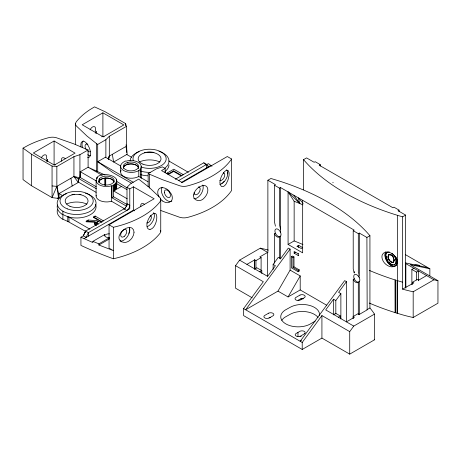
<?xml version="1.0" encoding="UTF-8"?>
<svg xmlns="http://www.w3.org/2000/svg" width="461" height="461" viewBox="0 0 461 461"><rect width="100%" height="100%" fill="white"/><g stroke="black" fill="none" stroke-linecap="round" stroke-linejoin="round"><path stroke-width="0.69" d="M79.92 171.959L88.103 167.234L88.103 149.963L73.564 143.763L56.207 137.672A8.742 5.048 0 0 0 49.621 137.459L47.829 137.891A85.902 49.604 0 0 0 28.207 145.307L23.05 148.125L23.05 179.629L31.342 185.645L52.058 197.608L58.639 198.478L59.043 198.242L59.043 193.574L78.647 182.262L96.095 192.341M31.342 185.645L31.342 154.135L23.05 148.125M47.31 161.696L47.31 159.587L46.382 158.809A4.287 2.478 -60 0 0 43.916 155.057L43.536 155.276A4.287 2.478 -60 0 0 41.271 158.019M54.087 141.008L75.057 153.121L54.335 165.078L33.365 152.971L54.087 141.008L54.087 164.346L55.28 165.038M57.337 197.896L58.639 198.478L56.853 186.371L56.853 166.536L73.939 156.671L79.92 154.689L88.103 149.963M58.639 198.478L58.639 193.81L56.853 186.371L52.058 185.939M62.886 219.35L62.886 211.184M85.562 231.347L67.779 221.43L67.779 216.762L62.022 214.186M68.989 221.781L68.989 217.114L67.779 216.762A19.443 11.225 0 0 0 88.529 215.639A19.443 11.225 0 0 0 95.6 204.321M96.176 186.711L80.329 177.56L78.647 178.528L78.237 182.493L73.939 176.511L73.939 156.671M75.564 144.5L75.569 123.738M78.237 182.493L78.237 178.759L78.647 178.528L96.326 188.739M78.647 182.262L78.647 178.528M31.342 154.135L52.058 166.098L52.058 197.608L56.853 186.371L73.939 176.511L79.92 177.79L79.92 154.689M80.329 177.56L80.329 171.728L96.176 180.879M125.784 207.848L85.556 231.065L83.412 235.802L80.934 237.231L80.934 245.402L81.81 245.822A348.407 201.169 0 0 0 113.343 258.782A85.896 49.598 0 0 0 159.523 233.894L160.03 233.226A8.736 5.042 0 0 0 160.67 230.552M98.158 219.574L98.158 220.156L93.571 217.506L93.571 216.924L98.158 219.574L96.407 220.583L88.166 220.047L86.178 221.194L86.178 221.776L95.3 222.306L94.828 223.182M88.166 220.629L88.166 220.047M88.339 236.176L88.339 232.672L85.556 231.065L83.245 235.899M92.874 241.374L98.896 243.852L109.735 237.571A4.287 2.478 0 0 1 104.612 234.614L92.874 241.374L92.874 242.544L80.934 237.231M96.291 225.642L94.983 224.467L94.81 223.464L96.291 225.06M94.983 224.467L94.983 223.885M95.104 216.624L95.104 216.042L103.604 220.946M95.289 224.876L95.289 224.294M96.101 196.023L96.107 180.62M96.13 133.506L96.13 131.397L95.202 130.624A4.287 2.472 -60 0 0 92.736 126.867L92.356 127.086A4.287 2.472 -60 0 0 90.091 129.829M96.551 171.55L96.551 143.625L86.956 136.03L76.405 126.009A8.742 5.048 0 0 1 76.042 122.205L76.791 121.168A85.907 49.604 0 0 1 89.636 109.845L94.511 106.866L104.924 111.648L125.646 123.611L126.395 126.383L126.769 152.568M96.603 222.634L96.885 223.948L96.706 222.225L99.438 220.312L101.921 221.747M96.666 223.591L96.666 223.009M96.603 223.216L96.706 222.225M96.937 178.793L96.937 177.422C103.057 170.328 126.602 177.773 111.971 186.1L111.504 185.835A10.459 6.039 0 0 1 99.167 184.775A10.459 6.039 0 0 1 97.34 177.658L96.937 177.422M96.706 222.807L97.017 221.839M97.697 171.659L97.697 144.426L96.551 143.625M109.055 224.801L113.348 227.279A85.896 49.598 0 0 0 159.523 202.391L160.272 201.353A8.736 5.042 0 0 0 159.909 197.55L149.358 187.529L138.675 179.099L130.434 183.858L126.994 187.31L129.783 188.918L133.419 186.82L154.135 198.783L109.055 224.801L109.055 248.139L113.343 250.617L98.896 245.016L98.896 243.852M97.017 222.421L99.438 220.894L99.438 220.312M98.787 181.911A7.693 4.443 0 0 1 99.363 180.689L99.564 178.551A7.716 4.454 0 0 1 111.908 177.427A7.716 4.454 0 0 1 109.949 184.55L109.482 184.665A7.693 4.443 0 0 1 100.982 183.726A7.693 4.443 0 0 1 99.363 178.822M101.702 136.848L102.901 136.156L102.901 112.818L123.876 124.925L103.16 136.894L82.191 124.781L102.901 112.818M104.612 234.614L104.612 235.778A4.287 2.478 0 0 1 109.47 233.877M104.791 185.276L104.791 178.177L105.736 178.09A7.572 4.374 0 0 1 114.017 182.308M105.73 185.189L105.736 178.09M126.395 126.383L109.315 136.249L105.874 139.7L105.874 156.97L97.697 161.696L113.003 172.65L131.35 183.138M108.687 159.471L109.315 156.083L109.315 136.249M124.902 208.977L111.499 201.232L111.504 185.835M126.74 206.303L111.971 197.769L111.971 186.1M113.343 258.782L113.348 227.279M127.155 204.603L113.648 196.801L113.648 185.132M114.103 184.849L114.103 190.687L113.648 190.969L127.155 198.766M121.462 186.457L114.103 190.687L114.53 190.387L114.53 184.556M114.53 190.387L114.922 190.076L114.922 184.244M114.922 190.076L115.279 189.753L115.279 183.916M115.279 189.753L115.602 189.413L115.602 183.582M115.602 189.413L115.89 183.23M115.89 189.062L116.132 182.873M116.132 188.705L116.339 182.504M116.339 188.342L116.506 179.456M116.506 187.967L116.633 179.83M116.633 187.587L116.714 180.216M116.714 187.206L116.754 180.603M120.655 171.913L120.655 166.081M125.64 125.738L125.646 123.611M126.994 205.75L126.994 187.31M138.525 167.591A7.716 4.454 0 0 0 127.847 164.231L127.87 162.364A7.693 4.443 0 0 1 136.358 163.303A7.693 4.443 0 0 1 137.983 168.207L137.781 168.478A7.693 4.443 0 0 1 125.478 169.585A7.693 4.443 0 0 1 127.426 162.485L127.87 162.364M129.783 188.918L129.777 208.758L88.339 232.672L86.195 237.415L83.412 235.802M134.612 210.85L133.419 210.158L133.419 186.82M148.004 181.767L138.796 176.448L138.796 170.616L140.472 169.642L140.006 169.377A10.459 6.039 0 0 0 138.179 162.249A10.459 6.039 0 0 0 125.847 161.194L125.438 160.964L123.761 161.932A10.632 6.137 0 0 0 123.761 170.61A10.632 6.137 0 0 0 138.796 170.616M140.472 177.883L140.472 169.642M141.245 178.309L141.245 166.409M148.154 186.693L148.154 173.624L156.388 168.87L162.37 166.888L165.159 168.495L165.159 172.754M149.606 188.053L149.606 174.258L148.154 173.624M160.745 231.33L160.751 199.82M183.513 174.805L173.803 169.199L167.124 173.054L167.124 173.636L168.484 174.425L173.636 171.452L173.636 170.87L182.009 175.704M168.484 174.425L168.484 173.843L173.636 170.87M206.58 167.902L206.58 164.404L203.797 162.796L175.307 179.248M165.159 168.495L161.523 170.593L182.239 182.556L227.296 156.527L231.589 159.005L231.583 190.514A85.896 49.598 0 0 1 188.486 217.177L187.322 217.465A8.736 5.042 0 0 1 179.508 217.217L160.86 210.533M268.285 250.093A130.475 75.35 0 0 0 261.197 248.364L260.304 248.162L239.582 260.142L235.536 265.674L235.536 288.188L252.213 297.818M235.536 265.674L263.329 281.723L243.61 308.611L243.61 315.612L302.214 349.461L321.922 338.086L321.928 315.572L349.72 331.62L349.72 354.134L321.922 338.086M254.443 269.005L254.443 259.716L255.959 260.592L261.116 257.618L259.848 256.886L267.634 252.392L267.616 276.254M254.697 269.149L254.697 259.866L246.906 264.378L239.582 260.142M255.959 268.458L255.959 260.592M261.105 270.48L261.116 257.618M261.813 273.517L261.813 270.665L256.76 267.743L254.737 268.913L246.906 264.378M273.125 269.368L273.125 264.418L278.283 257.388L280.553 258.696L288.332 248.076L290.102 249.101L290.102 270.106L277.971 291.11L245.632 309.78L290.102 249.101M274.439 263.173L274.439 233.808L275.447 233.226L275.321 232.914A4.287 2.478 60 0 1 275.321 229.538L275.522 229.284A4.287 2.478 60 0 1 280.426 232.119L280.634 232.609A4.287 2.478 60 0 1 280.634 235.98L280.426 236.234A4.287 2.478 60 0 1 275.522 233.404L275.447 233.226M349.72 354.134L374.488 339.832L374.488 314.114A116.524 67.289 0 0 0 370.344 308.495L369.929 307.994L369.935 235.698L367.331 232.765A220.185 127.138 0 0 0 270.907 178.499L267.876 180.251L275.453 184.625L274.439 185.213L274.439 221.781L275.447 226.201M279.487 258.212L279.493 236.729L280.501 236.141L280.501 258.984M274.439 185.213L279.493 188.128L279.493 224.703L280.501 229.117M280.501 232.298L280.507 187.546L279.493 188.128M302.67 200.345L302.664 252.853L288.079 244.434L288.085 191.92L299.846 203.555L302.94 204.886M291.485 256.662L291.485 267.864L298.198 271.742L299.212 271.16L299.212 269.869L293.985 266.85L293.985 256.938L292.499 256.08L291.485 256.662L292.977 257.526L292.977 267.432L298.198 270.451L298.198 271.742M294.141 253.187L294.141 251.435L298.186 253.769L298.186 255.521L294.141 253.187A7.157 4.132 -60 0 0 295.276 252.248M288.079 244.434L294.147 240.93L294.147 201.255L288.085 191.92M297.973 336.449L297.973 332.427M326.757 305.28L300.203 289.94L300.203 275.937L290.102 270.106M302.214 349.461L302.214 342.46L321.928 315.572M303.54 189.817L303.545 159.656L306.577 157.904L314.154 162.284L315.168 161.696L320.222 164.617L320.222 166.052M333.545 314.926L333.551 299.218L335.821 300.532L335.821 313.987M340.42 318.92L340.42 316.067L335.769 313.382L333.752 314.546M340.875 318.73L340.875 293.64L338.605 292.326L346.436 281.636L344.667 280.616L300.197 341.296L301.431 340.581M346.436 321.761L346.436 281.636M353.166 318.649L353.166 316.505L357.915 313.762L359.182 314.494L367.163 309.884L366.904 237.444L359.321 233.07L358.312 233.652L358.312 271.892L359.321 275.978L359.321 233.07M358.306 314.483L358.306 282.253L359.447 281.504A4.287 2.478 60 0 0 359.447 278.133L359.246 277.643A4.287 2.478 60 0 0 354.342 274.808L354.134 275.061A4.287 2.478 60 0 0 354.134 278.438L354.342 278.928A4.287 2.478 60 0 0 359.246 281.757L359.321 314.684M429.859 275.764L429.859 268.763L410.157 264.631L437.95 280.68L437.95 303.194L413.177 317.496A116.512 67.277 0 0 1 402.58 314.863L395.089 312.604L395.002 279.902A220.191 127.132 0 0 1 369.226 270.359M395.584 312.76L395.59 280.086M397.111 313.232L397.117 280.559M397.307 313.296L397.52 215.339A220.185 127.132 0 0 1 303.545 159.656M399.053 211.547L399.053 210.13L393.948 207.185L392.939 207.767L319.208 165.199L320.222 164.617M437.95 280.68L433.91 279.815L413.183 291.773A116.512 67.277 0 0 1 403.45 289.381L402.586 289.139L402.591 216.843L405.622 215.091L398.039 210.717L399.053 210.13M402.586 289.139L405.599 287.399L405.622 215.091M405.859 288.165L405.864 263.634L433.91 279.815M411.875 284.431L411.875 269.443L413.897 268.273M413.177 317.496L413.183 291.773M416.525 279.977L416.525 272.123L411.875 269.443M418.542 280.772L418.548 270.959L416.525 272.123M395.382 256.316A8.575 4.95 60 0 1 395.866 257.273L396.241 258.195C394.04 253.602 386.134 249.044 382.463 254.374A8.402 5.768 48.1 0 0 382.463 259.531C384.169 264.839 391.942 269.679 396.512 264.862L397.232 261.692L396.512 258.114L397.232 261.692M94.81 224.046L95.3 221.724L86.178 221.194M389.574 254.53L390.26 254.553C386.312 254.605 388.162 260.258 390.427 261.646L390.628 261.531C391.447 262.447 393.677 262.332 392.824 262.315M390.628 261.531C388.853 260.027 387.079 256.748 388.992 254.749M390.058 254.668L391.389 255.037L393.129 256.84L393.654 257.78L393.971 260.736L394.207 259.722L393.901 259.382M394.207 259.722L393.17 262.228L393.654 261.756M79.92 177.79L80.329 171.728M397.226 262.2L396.783 264.124L395.866 265.507A8.575 4.95 60 0 1 387.713 262.591A8.575 4.95 60 0 1 385.65 252.115M126.216 148.275L126.389 146.223L126.014 144.835M129.368 227.463L129.593 228.126A8.586 4.956 -60 0 1 129.737 230.667L129.593 231.612A8.586 4.956 -60 0 1 119.843 240.896M394.207 260.598L393.901 261.122M85.273 232.459L85.556 231.065M56.484 187.713L56.853 186.371M126.02 147.566L126.389 146.223L109.315 156.083L108.064 158.526M108.335 159.281L109.315 156.083M393.936 261.105L394.017 261.335M47.31 159.587L47.189 159.886A4.287 2.478 -60 0 1 46.359 161.258M96.13 131.397L96.009 131.696A4.287 2.472 -60 0 1 95.179 133.073M277.971 291.11L288.073 296.942L300.203 275.937M349.72 331.62L353.76 326.088L374.488 314.114M333.551 299.218L325.714 309.907L353.76 326.088M335.821 300.532L340.875 293.64M99.363 180.689L99.564 180.418A7.716 4.454 0 0 1 107.655 178.044A7.716 4.454 0 0 1 114.069 181.749M279.493 236.729L279.418 236.816A4.287 2.478 60 0 1 274.514 233.986L274.439 233.808M358.306 282.253L358.237 282.339A4.287 2.478 60 0 1 353.328 279.51L354.244 278.686M150.004 216.676C160.203 204.811 157.812 228.443 150.004 229.359M223.406 173.123L223.971 172.374A9.082 3.849 -70.7 0 1 226.247 170.432L228.011 170.374L229.002 172.322A8.194 3.071 -73.4 0 1 229.002 175.808L228.011 179.969L226.247 183.76A9.082 3.849 -70.7 0 1 223.971 186.146L223.406 186.451A8.73 4.109 -67.8 0 1 221.297 186.307C218.791 183.76 220.202 179.629 221.297 176.713A8.73 4.109 -67.8 0 1 223.406 173.123M112.346 154.337L113.613 162.07L127.144 154.251L126.389 146.223M98.896 245.016L109.735 238.735M346.436 321.859L354.428 317.231L353.166 316.505M97.697 144.426L105.874 139.7M111.971 197.769L113.648 196.801M93.571 216.924L95.104 216.042M178.712 180.499L206.58 164.404L208.718 166.669L207.606 166.023M206.102 164.963L208.412 163.626L211.979 166.271M84.052 238.648L133.419 210.158M181.271 182.521L210.861 165.43M297.172 246.186L298.693 245.31L302.733 247.643L301.217 248.519L297.172 246.186A5.786 3.342 -60 0 1 297.068 246.658M259.791 271.829L261.813 270.665M292.977 257.526L293.985 256.938M354.238 271.615L354.238 273.045L353.224 268.959L353.207 230.702L354.221 230.12L280.507 187.546M292.977 267.432L293.985 266.85M298.198 270.451L299.212 269.869M366.904 237.444L369.935 235.698M288.073 296.942L300.203 289.94M300.002 295.08L295.956 297.414A3.146 1.815 0 0 0 295.956 299.978A3.146 1.815 0 0 0 300.405 299.978L304.444 297.645A3.158 1.827 0 0 0 304.243 295.196A3.158 1.827 0 0 0 299.996 295.075M298.037 300.307L299.955 299.195M388.542 255.066L389.268 254.61M388.381 255.503L388.26 255.855M390.807 254.933L390.392 254.789L391.009 254.818M388.168 256.673L388.179 258.2L388.986 259.543M393.129 256.84L391.389 255.037M392.138 255.63L393.452 257.895M389.268 260.004L389.338 260.574L389.908 260.845M393.654 258.385L393.654 257.78M391.389 262.027L391.009 261.808M391.769 262.188L391.187 262.142M392.622 262.43L391.533 262.326L392.138 262.292M392.49 262.332L391.931 262.407M392.928 262.349L393.654 261.894M338.397 317.231L340.42 316.067M412.572 284.351L412.572 282.207L417.32 279.464L418.582 280.19L426.581 275.586M366.91 309.734L369.929 307.994M388.784 254.864L389.067 254.726M390.427 261.646L390.807 261.923M58.639 193.81L59.043 193.574L62.719 195.7M389.032 254.743L389.372 254.645M127.87 164.231L127.403 164.346A7.716 4.454 0 0 0 123.375 167.349M52.058 166.098L56.853 166.536M405.611 262.931L427.837 267.599M402.591 216.843L397.52 215.339M402.58 282.19L396.875 280.484M395.089 279.931L396.103 280.248M395.089 312.604L394.996 312.575A220.191 127.132 0 0 1 369.221 303.033M67.779 221.43L62.022 218.854A19.437 11.225 0 0 1 57.406 209.674M294.147 201.255L299.846 203.555L298.261 197.804L303.182 203.405M149.606 174.258L162.756 179.796L180.107 185.892A8.736 5.042 0 0 0 186.693 186.1L188.486 185.668A85.896 49.598 0 0 0 231.589 159.005M98.297 224.317L96.885 223.366M104.929 174.973L88.103 167.234L102.14 175.324M73.939 176.511L78.237 178.759M405.513 254.708L429.859 268.763M353.207 230.702L358.312 233.652M390.772 254.956L391.187 255.152M412.572 282.207L413.834 282.933L405.599 287.399M168.732 160.941L188.37 172.281M173.636 171.452L181.409 175.941M167.124 173.054L168.484 173.843M102.901 136.156L104.117 136.859M126.74 154.487L131.644 157.316M105.477 157.207L120.713 166.006M260.304 248.162L267.881 252.542L267.876 180.251M273.125 264.418L275.401 265.732L267.622 276.352L254.737 268.913M116.645 183.68L126.994 189.644M99.438 220.894L101.921 222.329M243.61 308.611L302.214 342.46M68.989 217.114L89.855 229.163M97.697 161.696L133.2 182.245M116.42 181.219L127.115 187.921M162.624 200.996L163.522 201.555A8.961 6.166 47.9 0 0 168.882 202.563L171.4 200.95A8.419 5.797 47.9 0 0 171.406 194.196L168.882 190.727A8.961 6.166 47.9 0 0 163.522 187.788L162.629 187.667A8.592 5.728 50.8 0 0 159.051 197.008M333.194 182.723L332.802 182.441M203.797 162.796L205.641 164.531M87.048 144.022L86.466 143.29A8.961 3.936 69.8 0 0 83.043 141.158L81.436 142.247A8.419 3.7 69.8 0 0 80.998 146.967M293.859 195.257L299.846 203.555M116.339 184.913L116.754 186.82M70.908 178.263L72.175 185.996M105.264 178.136L105.356 185.224M353.23 279.274L353.247 317.998M393.884 257.953A4.287 2.478 60 0 1 393.296 257.054M414.646 265.081A3.158 1.821 0 0 1 419.608 266.199M396.512 264.862A8.575 4.95 60 0 1 388.277 262.868A8.575 4.95 60 0 1 385.886 251.983M392.807 264.77A7.146 4.126 60 0 1 388.946 262.234M387.851 260.753A7.146 4.126 60 0 1 386.197 256.293M386.67 253.101A7.146 4.126 60 0 1 387.407 252.259M394.535 255.861A7.146 4.126 60 0 1 393.994 264.781M391.994 253.279A7.146 4.126 60 0 1 395.308 263.957A7.146 4.126 60 0 1 387.044 259.785A7.146 4.126 60 0 1 389.384 251.965M298.693 245.31A7.157 4.132 -60 0 1 298.232 247.505M270.405 317.45A3.141 1.815 0 0 0 268.97 317.802L269.132 317.767A3.158 1.821 0 0 1 270.365 317.543M299.996 336.622A3.158 1.827 0 0 1 300.295 336.495M300.964 336.311A3.158 1.827 0 0 1 301.321 336.248M303.033 298.734A3.141 1.815 0 0 0 300.572 298.918L300.463 298.982A3.158 1.821 0 0 1 303.159 298.872M294.147 240.93A216.63 125.087 0 0 1 302.958 244.549M319.433 315.393A17.293 9.986 0 0 0 309.585 305.418A17.293 9.986 0 0 0 289.992 307.389L285.1 310.126A17.437 10.067 0 0 0 285.849 323.904A17.437 10.067 0 0 0 309.711 324.342L314.448 321.513A17.293 9.986 0 0 0 315.191 321.058M318.09 317.491A17.293 9.986 0 0 0 289.992 314.39L285.1 317.128A17.437 10.067 0 0 0 281.775 320.378M280.576 231.727A4.287 2.478 60 0 1 280.3 231.266M359.373 277.263A4.287 2.478 60 0 1 359.096 276.802M358.854 276.318A4.287 2.478 60 0 1 358.652 275.834M298.757 255.083A7.157 4.132 -60 0 1 298.186 255.521M298.544 253.441A5.786 3.342 -60 0 1 298.186 253.769M374.148 339.313A116.524 67.289 0 0 1 374.488 339.832M153.64 212.613A8.586 4.956 -60 0 1 153.231 220.341A8.586 4.956 -60 0 1 147.186 226.599M150.534 215.385A4.287 2.478 -60 0 1 150.661 219.943A4.287 2.478 -60 0 1 146.696 222.951M140.836 206.557A4.287 2.478 60 0 1 141.694 203.635A4.287 2.478 60 0 1 144.708 204.598M150.004 229.365A8.58 4.42 -64.8 0 1 146.875 225.239A8.58 4.42 -64.8 0 1 150.004 216.67M61.618 161.235A4.287 2.478 60 0 1 62.229 157.904A4.287 2.478 60 0 1 65.376 158.786M121.618 231.278A4.287 2.478 -60 0 1 121.376 231.756M66.626 203.998A16.296 9.41 0 0 1 86.875 204.125M98.873 182.579A7.572 4.374 0 0 1 104.791 178.177M66.73 193.591A19.443 11.225 0 0 0 62.028 210.683L63.751 211.68A19.443 11.225 0 0 0 90.362 211.201A19.443 11.225 0 0 0 91.209 195.839L89.48 194.847A19.443 11.225 0 0 0 87.555 193.977M85.458 193.257A19.443 11.225 0 0 1 87.048 193.781M111.499 201.232A10.459 6.039 0 0 1 100.821 200.956A10.459 6.039 0 0 1 96.136 195.406M62.033 214.186A19.443 11.225 0 0 1 57.418 205.001M71.91 194.6A15.72 9.076 0 0 1 74.48 194.271M79.073 194.3A15.72 9.076 0 0 1 81.003 194.548M129.334 227.976A8.586 4.956 -60 0 1 129.334 231.462M129.097 232.436A8.586 4.956 -60 0 1 128.775 233.422M90.546 151.392A4.287 2.478 60 0 1 87.901 151.3M86.161 149.497A4.287 2.478 60 0 1 85.21 145.169A4.287 2.478 60 0 1 87.907 144.31M90.679 155.749A8.586 4.956 60 0 1 87.711 154.689M82.45 147.238A8.586 4.956 60 0 1 83.182 140.962M198.432 186.959A4.287 2.472 -60 0 1 200.045 190.203A4.287 2.472 -60 0 1 196.697 194.588A4.287 2.472 -60 0 1 194.11 192.623M223.366 172.766A4.287 2.472 -60 0 1 224.196 177.301A4.287 2.472 -60 0 1 219.811 180.476M87.054 143.999A8.592 4.057 67.8 0 1 90.529 153.081A8.592 4.057 67.8 0 1 87.642 157.553M123.335 168.461A7.572 4.374 0 0 1 131.143 163.949A7.572 4.374 0 0 1 138.45 168.732M164.946 168.011A19.443 11.225 0 0 0 164.151 153.709L162.433 152.706A19.443 11.225 0 0 0 158.93 151.294M150.2 172.356A19.443 11.225 0 0 1 140.761 171.14M130.14 160.791A19.443 11.225 0 0 1 139.147 151.663M133.292 160.618A16.59 9.577 0 0 1 150.419 149.231A16.59 9.577 0 0 1 165.47 161.557A16.59 9.577 0 0 1 141.141 167.043M139.597 161.869A16.296 9.41 0 0 1 159.829 161.99M169.008 164.986A19.443 11.225 0 0 1 164.946 171.515M147.756 175.814A19.443 11.225 0 0 1 140.755 174.644M138.796 176.448A10.632 6.137 0 0 1 125.87 177.393A10.632 6.137 0 0 1 121.07 170.397M226.651 169.706A8.586 4.956 -60 0 1 226.651 177.946A8.586 4.956 -60 0 1 219.868 184.406M227.504 172.155A8.586 4.956 -60 0 1 227.504 173.912M224.069 181.357A8.586 4.956 -60 0 1 223.36 182.095M222.617 182.74A8.586 4.956 -60 0 1 221.862 183.288M202.782 185.028A8.586 4.956 -60 0 1 201.008 194.035A8.586 4.956 -60 0 1 193.891 198.668M162.618 201.025A8.592 5.728 50.8 0 1 160.267 198.8M144.253 152.591A15.72 9.076 0 0 1 145.509 152.361M146.794 152.199A15.72 9.076 0 0 1 153.962 152.412M171.849 201.077A8.586 4.956 60 0 1 163.857 197.337A8.586 4.956 60 0 1 162.111 187.281M134.03 232.211L133.54 235.001L132.111 237.801A8.73 5.82 -50.7 0 1 129.126 240.884L128.216 241.431A9.082 6.339 -46.4 0 1 124.464 242.526L121.134 241.679L119.215 239.201A8.194 5.941 -41.8 0 1 119.215 235.715L121.134 232.085L124.464 229.198A9.082 6.339 -46.4 0 1 128.216 227.665L129.126 227.555A8.73 5.82 -50.7 0 1 132.117 228.207L133.54 229.843L134.03 232.211M193.637 194.922C192.491 200.956 200.858 202.367 203.993 198.184A8.58 5.434 -54.6 0 0 207.842 190.036A8.58 5.434 -54.6 0 0 203.998 185.489C199.002 185.766 194.502 190.036 193.637 194.922M304.554 333.741L300.399 336.161A3.158 1.821 0 0 1 296.152 336.04A3.158 1.821 0 0 1 295.95 333.591L299.996 331.257A3.158 1.821 0 0 1 304.174 331.338A3.158 1.821 0 0 1 304.554 333.741M268.671 313.163L264.626 315.497A3.158 1.827 0 0 0 264.827 317.952A3.158 1.827 0 0 0 269.074 318.067L273.114 315.733A3.158 1.821 0 0 0 272.912 313.284A3.158 1.821 0 0 0 268.671 313.163M129.783 205.254L126.994 203.647A4.287 2.478 -60 0 1 123.963 208.896L126.746 210.504A4.287 2.478 -60 0 0 129.783 205.254M124.401 236.268A4.287 2.478 -60 0 0 125.922 229.59A4.287 2.478 -60 0 0 120.811 233.929A4.287 2.478 -60 0 0 124.401 236.268M67.329 208.868A16.59 9.577 0 0 0 93.162 201.601A16.59 9.577 0 0 0 69.346 192.318A16.59 9.577 0 0 0 67.329 208.868M69.986 206.309A11.433 6.604 0 0 0 87.993 201.549A11.433 6.604 0 0 0 71.853 194.928A11.433 6.604 0 0 0 69.986 206.309M164.439 192.583A4.287 2.478 60 0 0 169.36 197.539A4.287 2.478 60 0 0 168.484 191.056A4.287 2.478 60 0 0 164.439 192.583M142.962 164.179A11.433 6.604 0 0 0 160.964 159.42A11.433 6.604 0 0 0 144.817 152.793A11.433 6.604 0 0 0 142.962 164.179"/></g></svg>
